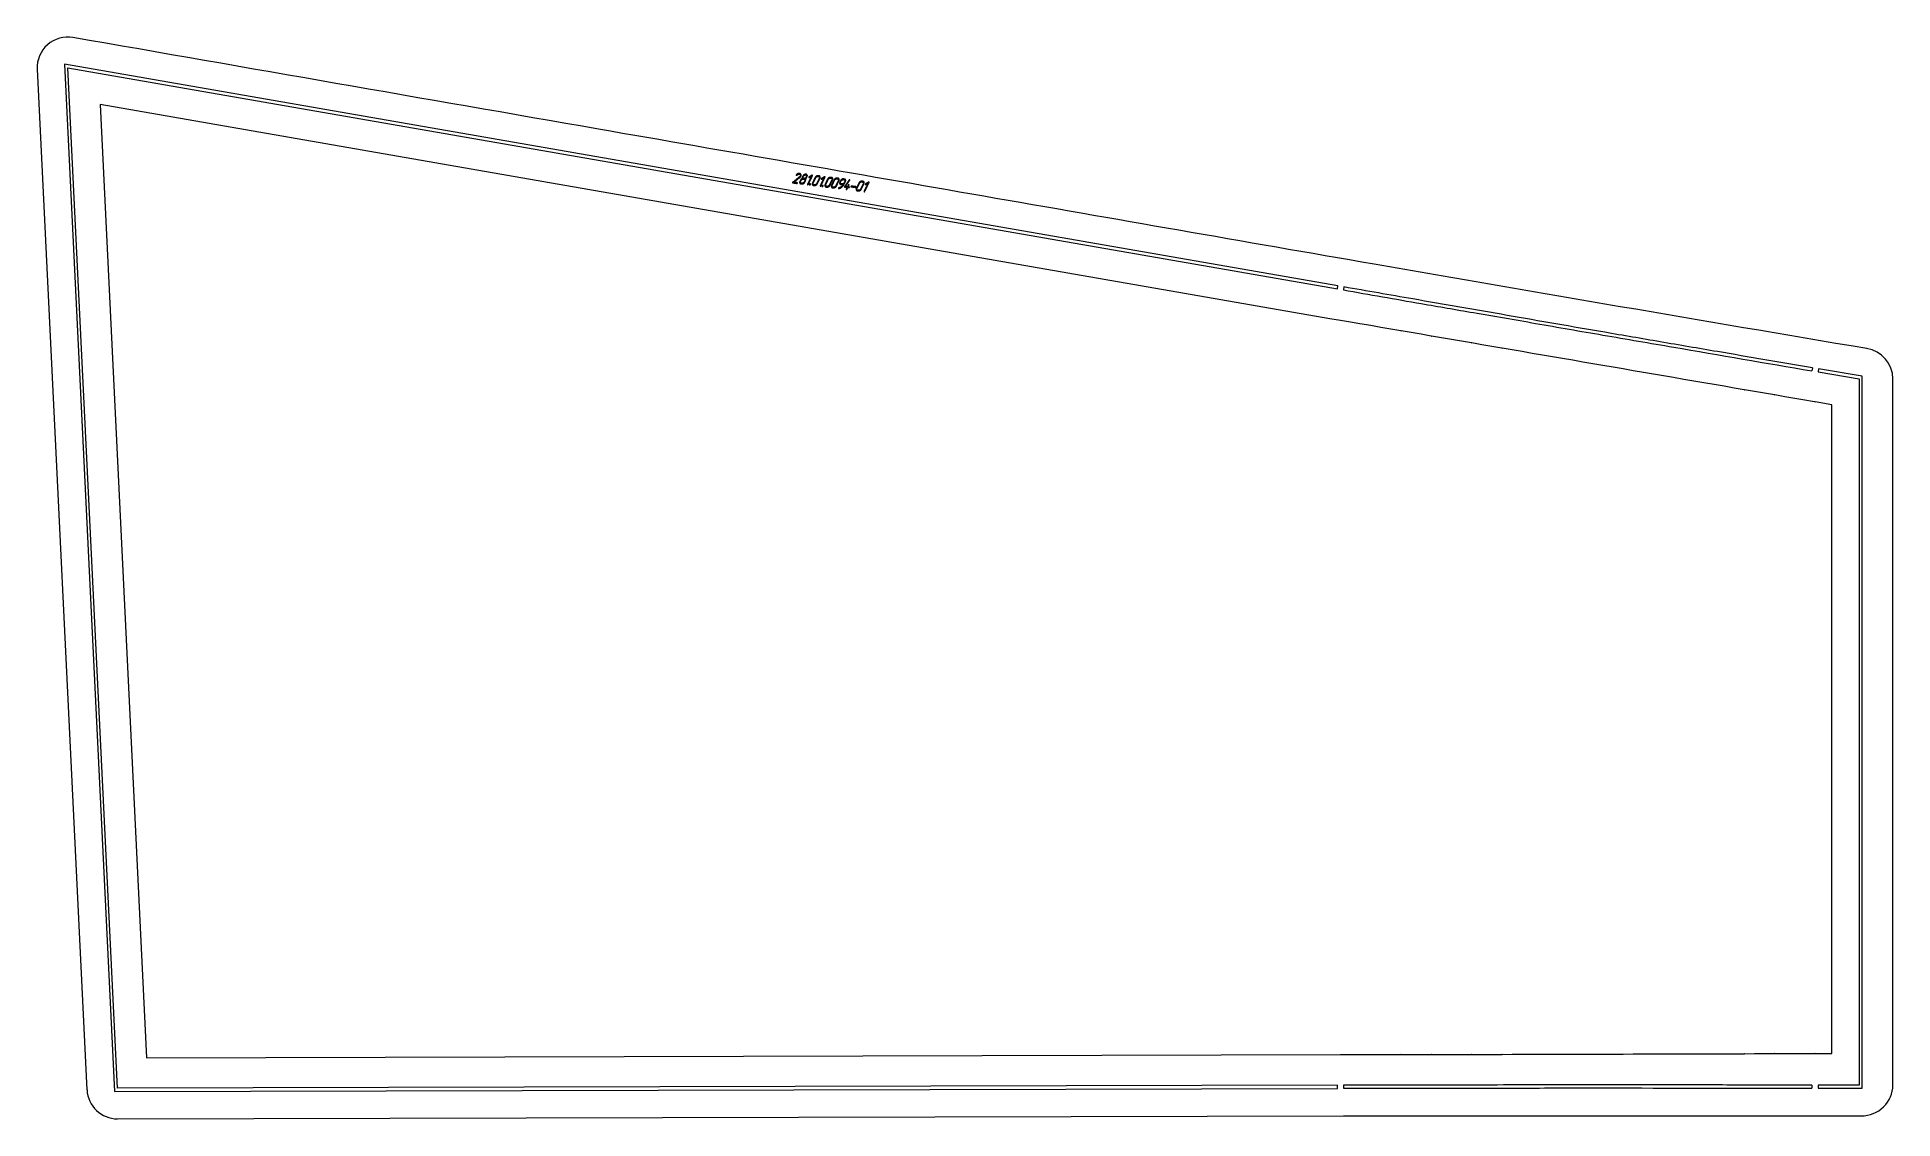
# Model space of a CAD drawing. Header units: millimetres. Extents: x -151 to 1669, y 8 to 1069.
import ezdxf

# ---------------------------------------------------------------- set-up
doc = ezdxf.new("R2010")
doc.units = ezdxf.units.MM
doc.linetypes.add('K5LT_BASIC', pattern=[0])
doc.layers.add('Engraving', color=7, linetype='Continuous')

msp = doc.modelspace()

# ---------------------------------------------------------------- linework, layer by layer
at = {"color": 143, "linetype": 'K5LT_BASIC', "lineweight": 15, "true_color": 0x33acca}
for p, q in [((-151.3, 1037.6), (-102.4, 36.4)), ((1116.5, 792.8), (-89.5, 1003)), ((-89.5, 1003), (-43.9, 67.9)), ((1126.8, 791.1), (1116.5, 792.8)), ((1136.7, 789.4), (1126.8, 791.1)), ((1126.8, 791.1), (1126.8, 791.1)), ((1145.9, 787.8), (1136.7, 789.4)), ((1136.7, 789.4), (1136.7, 789.4)), ((1145.9, 787.8), (1145.9, 787.8)), ((1156.5, 786), (1145.9, 787.8)), ((1156.5, 786), (1156.6, 786)), ((1166.4, 784.3), (1156.6, 786)), ((1166.4, 784.3), (1166.5, 784.3)), ((1176.3, 782.6), (1166.5, 784.3)), ((1176.3, 782.6), (1176.4, 782.6)), ((1186.2, 780.9), (1176.4, 782.6)), ((1186.2, 780.9), (1186.3, 780.9)), ((1196.1, 779.2), (1186.3, 780.9)), ((1196.1, 779.2), (1196.2, 779.2)), ((1206, 777.5), (1196.2, 779.2)), ((1206, 777.5), (1206.1, 777.5)), ((1215.9, 775.8), (1206.1, 777.5)), ((1215.9, 775.8), (1216, 775.8)), ((1225.8, 774.1), (1216, 775.8)), ((1225.8, 774.1), (1225.9, 774.1)), ((1235.7, 772.4), (1225.9, 774.1)), ((1235.7, 772.4), (1235.8, 772.4)), ((1245.6, 770.7), (1235.8, 772.4)), ((1245.6, 770.7), (1245.7, 770.7)), ((1255.5, 769), (1245.7, 770.7)), ((1255.5, 769), (1255.6, 769)), ((1265.4, 767.3), (1255.6, 769)), ((1265.4, 767.3), (1265.5, 767.3)), ((1275.3, 765.6), (1265.5, 767.3)), ((1275.3, 765.6), (1275.4, 765.6)), ((1285.2, 763.9), (1275.4, 765.6)), ((1285.2, 763.9), (1285.3, 763.9)), ((1295.1, 762.2), (1285.3, 763.9)), ((1295.1, 762.2), (1295.2, 762.2)), ((1305.1, 760.5), (1295.2, 762.2)), ((1315, 758.8), (1305.1, 760.5)), ((1305.1, 760.5), (1305.1, 760.5)), ((1324.9, 757.1), (1315, 758.8)), ((1315, 758.8), (1315, 758.8)), ((1324.9, 757.1), (1324.9, 757.1)), ((1334.8, 755.4), (1324.9, 757.1)), ((1334.8, 755.4), (1334.8, 755.4)), ((1344.7, 753.7), (1334.8, 755.4)), ((1354.6, 752), (1344.7, 753.7)), ((1344.7, 753.7), (1344.7, 753.7)), ((1364.5, 750.3), (1354.6, 752)), ((1354.6, 752), (1354.6, 752)), ((1374.4, 748.6), (1364.5, 750.3)), ((1364.5, 750.3), (1364.5, 750.3)), ((1374.4, 748.6), (1374.4, 748.6)), ((1384.3, 746.9), (1374.4, 748.6)), ((1394.2, 745.2), (1384.3, 746.9)), ((1384.3, 746.9), (1384.3, 746.9)), ((1404.1, 743.5), (1394.2, 745.2)), ((1394.2, 745.2), (1394.2, 745.2)), ((1404.1, 743.5), (1404.1, 743.5)), ((1414, 741.8), (1404.1, 743.5)), ((1414, 741.8), (1414, 741.8)), ((1423.9, 740.1), (1414, 741.8)), ((1423.9, 740.1), (1423.9, 740.1)), ((1433.8, 738.4), (1423.9, 740.1)), ((1433.8, 738.4), (1433.8, 738.4)), ((1443.7, 736.7), (1433.8, 738.4)), ((1443.7, 736.7), (1443.7, 736.7)), ((1453.6, 735), (1443.7, 736.7)), ((1453.6, 735), (1453.6, 735)), ((1463.5, 733.3), (1453.6, 735)), ((1463.5, 733.3), (1463.5, 733.3)), ((1473.4, 731.6), (1463.5, 733.3)), ((1483.3, 729.9), (1473.4, 731.6)), ((1473.4, 731.6), (1473.4, 731.6)), ((1493.2, 728.2), (1483.3, 729.9)), ((1483.3, 729.9), (1483.3, 729.9)), ((1493.2, 728.2), (1493.3, 728.2)), ((1503.1, 726.5), (1493.3, 728.2)), ((1668.6, 40.9), (1668.6, 733.9)), ((1503.1, 726.5), (1503.2, 726.5)), ((1513, 724.8), (1503.2, 726.5)), ((1513, 724.8), (1513.1, 724.8)), ((1522.9, 723.1), (1513.1, 724.8)), ((1522.9, 723.1), (1523, 723.1)), ((1532.8, 721.4), (1523, 723.1)), ((1532.8, 721.4), (1532.9, 721.4)), ((1542.7, 719.7), (1532.9, 721.4)), ((1542.7, 719.7), (1542.8, 719.7)), ((1552.6, 718), (1542.8, 719.7)), ((1552.6, 718), (1552.7, 718)), ((1562.5, 716.3), (1552.7, 718)), ((1562.5, 716.3), (1562.6, 716.3)), ((1572.4, 714.6), (1562.6, 716.3)), ((1572.4, 714.6), (1572.5, 714.6)), ((1582.3, 712.9), (1572.5, 714.6)), ((1582.3, 712.9), (1582.4, 712.9)), ((1589.7, 711.6), (1582.4, 712.9)), ((1592.2, 711.2), (1589.7, 711.6)), ((1592.2, 711.2), (1592.3, 711.2)), ((1608.6, 708.4), (1592.3, 711.2)), ((1608.6, 72), (1608.6, 708.4)), ((-43.9, 67.9), (1126.8, 70.9)), ((1126.8, 70.9), (1136.7, 70.9)), ((1126.8, 70.9), (1126.8, 70.9)), ((1136.7, 70.9), (1136.7, 70.9)), ((1136.7, 70.9), (1145.9, 70.9)), ((1145.9, 70.9), (1145.9, 70.9)), ((1145.9, 70.9), (1156.5, 70.9)), ((1156.6, 70.9), (1156.5, 70.9)), ((1156.6, 70.9), (1166.4, 71)), ((1166.5, 71), (1166.4, 71)), ((1166.5, 71), (1176.3, 71)), ((1176.4, 71), (1176.3, 71)), ((1176.4, 71), (1186.2, 71)), ((1186.3, 71), (1186.2, 71)), ((1186.3, 71), (1196.1, 71)), ((1196.2, 71), (1196.1, 71)), ((1196.2, 71), (1206, 71.1)), ((1206.1, 71.1), (1206, 71.1)), ((1206.1, 71.1), (1215.9, 71.1)), ((1216, 71.1), (1215.9, 71.1)), ((1216, 71.1), (1225.8, 71.1)), ((1225.9, 71.1), (1225.8, 71.1)), ((1225.9, 71.1), (1235.7, 71.1)), ((1235.8, 71.1), (1235.7, 71.1)), ((1235.8, 71.1), (1245.6, 71.1)), ((1245.7, 71.1), (1245.6, 71.1)), ((1245.7, 71.1), (1255.5, 71.2)), ((1255.6, 71.2), (1255.5, 71.2)), ((1255.6, 71.2), (1265.4, 71.2)), ((1265.5, 71.2), (1265.4, 71.2)), ((1265.5, 71.2), (1275.3, 71.2)), ((1275.4, 71.2), (1275.3, 71.2)), ((1275.4, 71.2), (1285.2, 71.2)), ((1285.3, 71.2), (1285.2, 71.2)), ((1285.3, 71.2), (1295.1, 71.3)), ((1295.2, 71.3), (1295.1, 71.3)), ((1295.2, 71.3), (1305.1, 71.3)), ((1305.1, 71.3), (1305.1, 71.3)), ((1305.1, 71.3), (1315, 71.3)), ((1315, 71.3), (1315, 71.3)), ((1315, 71.3), (1324.9, 71.3)), ((1324.9, 71.3), (1334.8, 71.4)), ((1324.9, 71.3), (1324.9, 71.3)), ((1334.8, 71.4), (1344.7, 71.4)), ((1334.8, 71.4), (1334.8, 71.4)), ((1344.7, 71.4), (1354.6, 71.4)), ((1344.7, 71.4), (1344.7, 71.4)), ((1354.6, 71.4), (1364.5, 71.4)), ((1354.6, 71.4), (1354.6, 71.4)), ((1364.5, 71.4), (1374.4, 71.5)), ((1364.5, 71.4), (1364.5, 71.4)), ((1374.4, 71.5), (1384.3, 71.5)), ((1374.4, 71.5), (1374.4, 71.5)), ((1384.3, 71.5), (1394.2, 71.5)), ((1384.3, 71.5), (1384.3, 71.5)), ((1394.2, 71.5), (1394.2, 71.5)), ((1394.2, 71.5), (1404.1, 71.5)), ((1404.1, 71.5), (1414, 71.6)), ((1404.1, 71.5), (1404.1, 71.5)), ((1414, 71.6), (1414, 71.6)), ((1414, 71.6), (1423.9, 71.6)), ((1423.9, 71.6), (1433.8, 71.6)), ((1423.9, 71.6), (1423.9, 71.6)), ((1433.8, 71.6), (1433.8, 71.6)), ((1433.8, 71.6), (1443.7, 71.6)), ((1443.7, 71.6), (1453.6, 71.7)), ((1443.7, 71.6), (1443.7, 71.6)), ((1453.6, 71.7), (1463.5, 71.7)), ((1453.6, 71.7), (1453.6, 71.7)), ((1463.5, 71.7), (1473.4, 71.7)), ((1463.5, 71.7), (1463.5, 71.7)), ((1473.4, 71.7), (1483.3, 71.7)), ((1473.4, 71.7), (1473.4, 71.7)), ((1483.3, 71.7), (1493.2, 71.8)), ((1483.3, 71.7), (1483.3, 71.7)), ((1493.3, 71.8), (1493.2, 71.8)), ((1493.3, 71.8), (1503.1, 71.8)), ((1503.2, 71.8), (1503.1, 71.8)), ((1503.2, 71.8), (1513, 71.8)), ((1513.1, 71.8), (1513, 71.8)), ((1513.1, 71.8), (1522.9, 71.8)), ((1523, 71.8), (1522.9, 71.8)), ((1523, 71.8), (1532.8, 71.9)), ((1532.9, 71.9), (1532.8, 71.9)), ((1532.9, 71.9), (1542.7, 71.9)), ((1542.8, 71.9), (1542.7, 71.9)), ((1542.8, 71.9), (1552.6, 71.9)), ((1552.7, 71.9), (1552.6, 71.9)), ((1552.7, 71.9), (1562.5, 71.9)), ((1562.6, 71.9), (1562.5, 71.9)), ((1562.6, 71.9), (1572.4, 72)), ((1572.5, 72), (1572.4, 72)), ((1572.5, 72), (1582.3, 72)), ((1582.4, 72), (1582.3, 72)), ((1582.4, 72), (1592.2, 72)), ((1592.3, 72), (1592.2, 72)), ((1592.3, 72), (1608.6, 72)), ((-72.4, 7.9), (1129.8, 10.9))]:
    msp.add_line(p, q, dxfattribs=at)
for centre, start, end in [((-121.3, 1039), 80.1131, 182.793), ((-72.4, 37.9), 182.793, 270.1422)]:
    msp.add_arc(centre, 30, start, end, dxfattribs=at)
for centre, start_param, end_param in [((1637.5, 733.9), 3.141593, 4.539831), ((1637.5, 40.9), 1.570796, 3.141593)]:
    msp.add_ellipse(centre, major_axis=(-31.1, 0), ratio=0.96594, start_param=start_param, end_param=end_param, dxfattribs=at)
for points, knots in [([(1642.9, 763.5), (1481.8, 790.7), (1193.1, 840.2), (778.7, 912.7), (353.4, 986.7), (55.7, 1038.6), (-116.1, 1068.6)], [0, 0, 0, 0, 1.647377, 2.953041, 4.241632, 6, 6, 6, 6]), ([(1129.8, 10.9), (1217.9, 10.9), (1345.2, 10.9), (1514.4, 10.9), (1595.5, 11), (1637.5, 10.9)], [0, 0, 0, 0, 2.603597, 3.758544, 5, 5, 5, 5])]:
    msp.add_open_spline(points, degree=3, knots=knots, dxfattribs=at)
at = {"layer": 'Engraving', "color": 143, "linetype": 'K5LT_BASIC', "lineweight": 15, "true_color": 0x33acca}
for p, q in [((1124.3, 825), (-124.5, 1042.6)), ((-124.5, 1042.6), (-75.3, 34.9)), ((-121.3, 1039), (1123.8, 822)), ((-72.4, 37.9), (-121.3, 1039)), ((1123.8, 822), (1124.3, 825)), ((1130.3, 823.9), (1129.8, 821)), ((1589.7, 744.7), (1589.1, 741.7)), ((1595.8, 743.7), (1595.3, 740.7)), ((1595.3, 740.7), (1635.4, 733.9)), ((1638.4, 736.5), (1595.8, 743.7)), ((1635.4, 733.9), (1635.4, 40.9)), ((1638.4, 37.9), (1638.4, 736.5)), ((-75.3, 34.9), (1123.8, 37.8)), ((1123.8, 40.8), (-72.4, 37.9)), ((1123.8, 37.8), (1123.8, 40.8)), ((1129.8, 40.9), (1129.8, 37.9)), ((1589.1, 41), (1589.1, 38)), ((1595.3, 40.9), (1595.2, 37.9)), ((1595.2, 37.9), (1638.4, 37.9)), ((1635.4, 40.9), (1595.3, 40.9))]:
    msp.add_line(p, q, dxfattribs=at)
for points, degree, knots in [([(593.9, 925.5), (591.8, 925.8), (589.7, 926.1), (589.6, 926.1), (589.5, 926.2), (589.5, 926.3), (589.5, 926.5), (589.6, 926.6), (589.7, 926.6), (593, 929.2), (596.2, 931.8), (596.4, 931.9), (596.5, 932), (596.6, 932.1), (596.7, 932.2), (596.9, 932.5), (597.1, 932.7), (597.4, 933.4), (597.1, 933.9), (596.9, 934.2), (596.6, 934.4), (596.3, 934.5), (596, 934.6), (595.5, 934.6), (595, 934.4), (594.4, 934.2), (593.8, 933.6), (593.8, 933.5), (593.6, 933.5), (593.5, 933.5), (593.4, 933.4), (593.3, 933.5), (593.2, 933.6), (593.1, 933.7), (593.2, 933.8), (593.3, 933.9), (593.3, 933.9), (594, 934.7), (594.8, 935.1), (595.6, 935.4), (596.3, 935.3), (597.3, 935.1), (597.8, 934.4), (598.3, 933.6), (597.8, 932.6), (597.6, 932.3), (597.4, 932), (597.1, 931.7), (596.7, 931.3), (593.7, 929), (590.7, 926.7), (592.5, 926.4), (594.2, 926.2), (594.4, 926.2), (594.4, 926.1), (594.5, 926), (594.4, 925.8), (594.4, 925.7), (594.2, 925.6), (594.1, 925.5), (593.9, 925.5)], 2, [0, 0, 0, 3.047826, 3.047826, 3.226196, 3.226196, 3.425035, 3.425035, 3.570989, 3.570989, 9.561221, 9.561221, 9.825724, 9.825724, 10.050668, 10.050668, 10.473601, 10.473601, 11.396415, 11.396415, 11.832946, 11.832946, 12.317549, 12.317549, 13.072233, 13.072233, 14.062635, 14.062635, 14.240973, 14.240973, 14.40613, 14.40613, 14.588981, 14.588981, 14.779051, 14.779051, 14.881829, 14.881829, 16.249197, 16.249197, 17.325971, 17.325971, 18.610175, 18.610175, 19.935785, 19.935785, 20.483021, 20.483021, 21.195978, 21.195978, 26.62229, 26.62229, 29.191003, 29.191003, 29.365522, 29.365522, 29.547183, 29.547183, 29.763638, 29.763638, 30, 30, 30]), ([(601.6, 926.7), (601.2, 925.9), (600.3, 925.4), (599.3, 924.9), (598.5, 925), (598.1, 925), (597.8, 925.1), (597, 925.2), (596.6, 925.8), (596.2, 926.5), (596.6, 927.3), (597, 928), (597.3, 928.7), (597.5, 929.2), (598.1, 929.7), (598.6, 930.1), (599.3, 930.4), (599.1, 930.7), (599.1, 931.1), (599, 931.5), (599.3, 932), (599.4, 932.4), (599.6, 932.7), (600, 933.5), (600.9, 934.1), (601.4, 934.3), (601.8, 934.4), (602, 934.5), (602.2, 934.5), (602.4, 934.5), (602.5, 934.5), (602.6, 934.5), (602.7, 934.5), (603.6, 934.4), (603.9, 933.7), (604.1, 933.4), (604.1, 933), (604, 932.8), (604, 932.6), (604, 932.5), (603.9, 932.4), (603.9, 932.3), (603.8, 932.2), (603.7, 931.8), (603.5, 931.5), (603.3, 931), (602.9, 930.6), (602.5, 930.3), (602, 930), (602.3, 929.7), (602.4, 929.2), (602.5, 928.7), (602.2, 928.1), (601.9, 927.4), (601.6, 926.7)], 2, [0, 0, 0, 1.873598, 1.873598, 3.69261, 3.69261, 4.386884, 4.386884, 5.818535, 5.818535, 7.364988, 7.364988, 8.831065, 8.831065, 10.043454, 10.043454, 11.431214, 11.431214, 12.22177, 12.22177, 13.14885, 13.14885, 13.899491, 13.899491, 15.762312, 15.762312, 16.708293, 16.708293, 17.125443, 17.125443, 17.362221, 17.362221, 17.577677, 17.577677, 19.055802, 19.055802, 19.771228, 19.771228, 20.139764, 20.139764, 20.365597, 20.365597, 20.592941, 20.592941, 21.340886, 21.340886, 22.373032, 22.373032, 23.469845, 23.469845, 24.415003, 24.415003, 25.533412, 25.533412, 27, 27, 27]), ([(600.9, 926.8), (601.2, 927.5), (601.5, 928.2), (601.8, 928.7), (601.6, 929.2), (601.4, 929.6), (600.8, 929.7), (600.4, 929.7), (600.1, 929.8), (599.5, 929.9), (598.9, 929.5), (598.3, 929.2), (598, 928.6), (597.7, 927.9), (597.3, 927.3), (597.1, 926.7), (597.3, 926.3), (597.5, 925.8), (598.1, 925.7), (598.4, 925.7), (598.8, 925.6), (599.4, 925.6), (600, 925.9), (600.6, 926.3), (600.9, 926.8)], 2, [0, 0, 0, 1.329406, 1.329406, 2.254108, 2.254108, 3.148824, 3.148824, 3.778355, 3.778355, 4.877538, 4.877538, 6.009386, 6.009386, 7.338792, 7.338792, 8.260968, 8.260968, 9.137189, 9.137189, 9.766721, 9.766721, 10.866842, 10.866842, 12, 12, 12]), ([(602.8, 931.6), (603, 931.9), (603.1, 932.3), (603.4, 932.8), (603.2, 933.3), (603, 933.7), (602.4, 933.8), (601.8, 933.9), (601.2, 933.5), (600.6, 933.2), (600.3, 932.6), (600.1, 932.3), (600, 931.9), (599.7, 931.4), (599.9, 930.9), (600.1, 930.5), (600.7, 930.4), (601.3, 930.3), (601.9, 930.7), (602.5, 931), (602.8, 931.6)], 2, [0, 0, 0, 0.718951, 0.718951, 1.697337, 1.697337, 2.634709, 2.634709, 3.797866, 3.797866, 5.000561, 5.000561, 5.719512, 5.719512, 6.697901, 6.697901, 7.635273, 7.635273, 8.789173, 8.789173, 10, 10, 10]), ([(604.9, 924.5), (604.9, 924.4), (604.7, 924.3), (604.6, 924.2), (604.4, 924.2), (604.4, 924.2), (604.2, 924.3), (604.1, 924.4), (604.2, 924.6), (606.2, 928.6), (608.1, 932.6), (607, 932), (605.9, 931.3), (605.7, 931.2), (605.6, 931.2), (605.4, 931.3), (605.4, 931.4), (605.3, 931.5), (605.4, 931.6), (605.4, 931.7), (605.6, 931.9), (607.2, 932.7), (608.7, 933.6), (608.8, 933.7), (609, 933.7), (609.1, 933.7), (609.2, 933.6), (609.3, 933.5), (609.2, 933.3), (607.1, 928.9), (604.9, 924.5)], 2, [0, 0, 0, 0.181151, 0.181151, 0.343934, 0.343934, 0.472146, 0.472146, 0.625059, 0.625059, 5.39951, 5.39951, 6.773407, 6.773407, 6.936544, 6.936544, 7.074093, 7.074093, 7.217588, 7.217588, 7.383484, 7.383484, 9.302301, 9.302301, 9.462957, 9.462957, 9.596849, 9.596849, 9.739807, 9.739807, 15, 15, 15]), ([(613.9, 925.2), (613.5, 924.4), (612.6, 923.8), (611.7, 923.3), (610.8, 923.4), (610.5, 923.5), (610.1, 923.5), (609.3, 923.6), (608.9, 924.3), (608.6, 925), (609, 925.8), (610.3, 928.5), (611.6, 931.2), (612, 932), (612.9, 932.6), (613.8, 933.1), (614.7, 933), (615, 932.9), (615.4, 932.9), (616.3, 932.8), (616.6, 932.1), (616.9, 931.4), (616.5, 930.6), (615.2, 927.9), (613.9, 925.2)], 2, [0, 0, 0, 0.846521, 0.846521, 1.674424, 1.674424, 1.989042, 1.989042, 2.637777, 2.637777, 3.338641, 3.338641, 5.996422, 5.996422, 6.83575, 6.83575, 7.667338, 7.667338, 7.981955, 7.981955, 8.645972, 8.645972, 9.342219, 9.342219, 12, 12, 12]), ([(613.2, 925.3), (614.5, 928), (615.8, 930.7), (616.1, 931.2), (615.9, 931.7), (615.6, 932.1), (615.1, 932.2), (614.7, 932.3), (614.4, 932.3), (613.8, 932.4), (613.2, 932), (612.6, 931.7), (612.3, 931.1), (611, 928.4), (609.7, 925.7), (609.4, 925.2), (609.6, 924.7), (609.9, 924.3), (610.4, 924.2), (610.8, 924.2), (611.1, 924.1), (611.7, 924), (612.3, 924.4), (612.9, 924.7), (613.2, 925.3)], 2, [0, 0, 0, 3.194824, 3.194824, 3.749556, 3.749556, 4.284872, 4.284872, 4.662943, 4.662943, 5.32312, 5.32312, 6.003067, 6.003067, 9.197891, 9.197891, 9.751896, 9.751896, 10.278148, 10.278148, 10.656218, 10.656218, 11.310094, 11.310094, 12, 12, 12]), ([(617.3, 923), (617.2, 922.8), (617.1, 922.7), (616.9, 922.7), (616.8, 922.7), (616.7, 922.7), (616.5, 922.8), (616.5, 922.9), (616.6, 923.1), (618.5, 927.1), (620.4, 931), (619.3, 930.4), (618.2, 929.8), (618.1, 929.7), (617.9, 929.7), (617.8, 929.7), (617.7, 929.8), (617.7, 930), (617.7, 930.1), (617.8, 930.2), (618, 930.3), (619.5, 931.2), (621, 932.1), (621.2, 932.2), (621.3, 932.1), (621.5, 932.1), (621.5, 932), (621.6, 931.9), (621.5, 931.8), (619.4, 927.4), (617.3, 923)], 2, [0, 0, 0, 0.181151, 0.181151, 0.343934, 0.343934, 0.472146, 0.472146, 0.625059, 0.625059, 5.39951, 5.39951, 6.773407, 6.773407, 6.936544, 6.936544, 7.074093, 7.074093, 7.217588, 7.217588, 7.383484, 7.383484, 9.302301, 9.302301, 9.462957, 9.462957, 9.596849, 9.596849, 9.739807, 9.739807, 15, 15, 15]), ([(626.3, 923.7), (625.9, 922.8), (624.9, 922.3), (624, 921.8), (623.1, 921.9), (622.8, 921.9), (622.4, 922), (621.6, 922.1), (621.3, 922.8), (620.9, 923.4), (621.3, 924.3), (622.6, 927), (623.9, 929.7), (624.3, 930.5), (625.2, 931), (626.1, 931.6), (627, 931.4), (627.4, 931.4), (627.7, 931.4), (628.6, 931.3), (628.9, 930.6), (629.3, 929.9), (628.9, 929.1), (627.6, 926.4), (626.3, 923.7)], 2, [0, 0, 0, 0.846521, 0.846521, 1.674424, 1.674424, 1.989042, 1.989042, 2.637777, 2.637777, 3.338641, 3.338641, 5.996422, 5.996422, 6.83575, 6.83575, 7.667338, 7.667338, 7.981955, 7.981955, 8.645972, 8.645972, 9.342219, 9.342219, 12, 12, 12]), ([(625.5, 923.8), (626.9, 926.5), (628.2, 929.2), (628.4, 929.7), (628.2, 930.2), (628, 930.6), (627.4, 930.7), (627.1, 930.7), (626.7, 930.8), (626.1, 930.8), (625.5, 930.5), (624.9, 930.2), (624.6, 929.6), (623.3, 926.9), (622, 924.2), (621.8, 923.6), (622, 923.2), (622.2, 922.7), (622.8, 922.7), (623.1, 922.6), (623.5, 922.6), (624, 922.5), (624.7, 922.8), (625.3, 923.2), (625.5, 923.8)], 2, [0, 0, 0, 3.194824, 3.194824, 3.749556, 3.749556, 4.284872, 4.284872, 4.662943, 4.662943, 5.32312, 5.32312, 6.003067, 6.003067, 9.197891, 9.197891, 9.751896, 9.751896, 10.278148, 10.278148, 10.656218, 10.656218, 11.310094, 11.310094, 12, 12, 12]), ([(632.6, 922.9), (632.2, 922.1), (631.2, 921.5), (630.3, 921), (629.5, 921.1), (629.1, 921.2), (628.7, 921.2), (627.9, 921.3), (627.6, 922), (627.2, 922.6), (627.6, 923.5), (628.9, 926.2), (630.2, 928.9), (630.6, 929.7), (631.5, 930.2), (632.4, 930.8), (633.3, 930.7), (633.7, 930.6), (634, 930.6), (634.9, 930.5), (635.2, 929.8), (635.6, 929.1), (635.2, 928.3), (633.9, 925.6), (632.6, 922.9)], 2, [0, 0, 0, 0.846521, 0.846521, 1.674424, 1.674424, 1.989042, 1.989042, 2.637777, 2.637777, 3.338641, 3.338641, 5.996422, 5.996422, 6.83575, 6.83575, 7.667338, 7.667338, 7.981955, 7.981955, 8.645972, 8.645972, 9.342219, 9.342219, 12, 12, 12]), ([(631.8, 923), (633.2, 925.7), (634.5, 928.4), (634.7, 928.9), (634.5, 929.4), (634.3, 929.8), (633.7, 929.9), (633.4, 929.9), (633, 930), (632.4, 930.1), (631.8, 929.7), (631.2, 929.4), (630.9, 928.8), (629.6, 926.1), (628.3, 923.4), (628.1, 922.9), (628.3, 922.4), (628.5, 922), (629.1, 921.9), (629.4, 921.8), (629.8, 921.8), (630.3, 921.7), (631, 922.1), (631.6, 922.4), (631.8, 923)], 2, [0, 0, 0, 3.194824, 3.194824, 3.749556, 3.749556, 4.284872, 4.284872, 4.662943, 4.662943, 5.32312, 5.32312, 6.003067, 6.003067, 9.197891, 9.197891, 9.751896, 9.751896, 10.278148, 10.278148, 10.656218, 10.656218, 11.310094, 11.310094, 12, 12, 12]), ([(640, 924.5), (639.3, 923.1), (638, 922), (636.6, 920.8), (634.8, 920.5), (634.7, 920.5), (634.7, 920.5), (634.6, 920.5), (634.5, 920.6), (634.4, 920.7), (634.5, 920.9), (634.6, 921), (634.6, 921), (634.7, 921.1), (634.9, 921.1), (635.2, 921.2), (635.6, 921.3), (635.8, 921.4), (635.9, 921.5), (636, 921.5), (636.1, 921.5), (636.2, 921.6), (636.3, 921.6), (636.9, 921.9), (637.6, 922.4), (638, 922.8), (638.5, 923.3), (638.9, 923.8), (639.1, 924.2), (638.1, 924.3), (637, 924.5), (636.1, 924.6), (635.8, 925.3), (635.5, 925.9), (635.9, 926.8), (636.2, 927.4), (636.5, 928.1), (636.9, 928.9), (637.8, 929.5), (638.7, 930), (639.6, 929.9), (640, 929.8), (640.3, 929.8), (641.2, 929.7), (641.6, 929), (641.7, 928.7), (641.7, 928.3), (641.7, 928.1), (641.6, 927.9), (641.6, 927.8), (641.6, 927.7), (641.5, 927.6), (641.5, 927.5), (640.7, 926), (640, 924.5)], 2, [0, 0, 0, 2.807507, 2.807507, 5.913564, 5.913564, 6.05442, 6.05442, 6.259278, 6.259278, 6.494523, 6.494523, 6.687638, 6.687638, 6.924469, 6.924469, 7.56531, 7.56531, 7.888816, 7.888816, 8.003287, 8.003287, 8.231529, 8.231529, 9.568825, 9.568825, 10.648527, 10.648527, 11.625559, 11.625559, 13.478825, 13.478825, 14.797677, 14.797677, 16.171112, 16.171112, 17.480995, 17.480995, 19.136522, 19.136522, 20.778986, 20.778986, 21.400757, 21.400757, 22.713575, 22.713575, 23.351986, 23.351986, 23.681096, 23.681096, 23.88282, 23.88282, 24.085832, 24.085832, 27, 27, 27]), ([(639.5, 924.9), (640.1, 926.2), (640.8, 927.6), (641, 928.2), (640.8, 928.6), (640.6, 929), (640, 929.1), (639.7, 929.2), (639.3, 929.2), (638.7, 929.3), (638.1, 928.9), (637.5, 928.6), (637.2, 928), (636.9, 927.4), (636.6, 926.7), (636.3, 926.1), (636.5, 925.7), (636.8, 925.2), (637.3, 925.2), (638.4, 925), (639.5, 924.9)], 2, [0, 0, 0, 2.152195, 2.152195, 2.900647, 2.900647, 3.624477, 3.624477, 4.133732, 4.133732, 5.023797, 5.023797, 5.940898, 5.940898, 7.016995, 7.016995, 7.763386, 7.763386, 8.472264, 8.472264, 10, 10, 10]), ([(644.1, 922.2), (644.6, 922.1), (645.1, 922), (645.3, 922), (645.3, 921.9), (645.4, 921.8), (645.3, 921.7), (645.3, 921.5), (645.1, 921.4), (645, 921.3), (644.8, 921.4), (644.3, 921.4), (643.7, 921.5), (643.3, 920.7), (642.9, 919.8), (642.8, 919.6), (642.7, 919.6), (642.6, 919.5), (642.4, 919.5), (642.3, 919.5), (642.2, 919.6), (642.1, 919.7), (642.2, 919.9), (642.6, 920.7), (643, 921.6), (641.8, 921.7), (640.6, 921.9), (640.4, 921.9), (640.4, 922), (640.3, 922.1), (640.4, 922.3), (640.4, 922.3), (640.4, 922.3), (642.8, 925.6), (645.1, 928.9), (645.2, 929), (645.3, 929.1), (645.4, 929.1), (645.6, 929.1), (645.7, 929.1), (645.8, 929), (645.8, 928.9), (645.8, 928.8), (645.7, 928.7), (645.7, 928.7), (643.5, 925.6), (641.3, 922.5), (642.3, 922.4), (643.4, 922.3), (643.8, 923.1), (644.2, 924), (644.2, 924.1), (644.4, 924.2), (644.6, 924.3), (644.7, 924.2), (644.8, 924.2), (644.9, 924.1), (645, 924), (644.9, 923.9), (644.5, 923), (644.1, 922.2)], 2, [0, 0, 0, 0.919271, 0.919271, 1.127707, 1.127707, 1.344577, 1.344577, 1.602992, 1.602992, 1.885279, 1.885279, 2.80455, 2.80455, 4.412203, 4.412203, 4.700056, 4.700056, 4.958613, 4.958613, 5.162261, 5.162261, 5.405251, 5.405251, 7.012904, 7.012904, 9.140618, 9.140618, 9.358167, 9.358167, 9.5736, 9.5736, 9.652851, 9.652851, 16.566261, 16.566261, 16.816195, 16.816195, 17.03414, 17.03414, 17.246724, 17.246724, 17.473684, 17.473684, 17.546543, 17.546543, 24.044603, 24.044603, 25.801161, 25.801161, 27.41337, 27.41337, 27.672909, 27.672909, 27.947247, 27.947247, 28.150404, 28.150404, 28.387791, 28.387791, 30, 30, 30]), ([(606.8, 925), (607, 925), (607.1, 924.8), (607.2, 924.6), (607.1, 924.4), (607, 924.3), (606.8, 924.1), (606.6, 924), (606.3, 924), (606.1, 924), (606, 924.2), (605.9, 924.4), (606, 924.6), (606.1, 924.7), (606.3, 924.9), (606.6, 925), (606.8, 925)], 2, [0, 0, 0, 0.855828, 0.855828, 1.74556, 1.74556, 2.805969, 2.805969, 3.96496, 3.96496, 4.876932, 4.876932, 5.801755, 5.801755, 6.76801, 6.76801, 8, 8, 8]), ([(619.2, 923.5), (619.3, 923.5), (619.4, 923.3), (619.5, 923.1), (619.4, 922.9), (619.4, 922.7), (619.1, 922.6), (618.9, 922.4), (618.7, 922.5), (618.4, 922.5), (618.3, 922.7), (618.3, 922.8), (618.4, 923), (618.4, 923.1), (618.7, 923.3), (618.9, 923.5), (619.2, 923.5)], 2, [0, 0, 0, 0.855828, 0.855828, 1.74556, 1.74556, 2.805969, 2.805969, 3.96496, 3.96496, 4.876932, 4.876932, 5.801755, 5.801755, 6.76801, 6.76801, 8, 8, 8]), ([(651.2, 921.6), (649.1, 921.9), (647, 922.2), (646.8, 922.2), (646.8, 922.3), (646.8, 922.4), (646.8, 922.5), (646.9, 922.6), (647, 922.7), (647.2, 922.9), (647.3, 922.8), (649.5, 922.6), (651.6, 922.3), (651.7, 922.3), (651.8, 922.2), (651.8, 922.1), (651.8, 921.9), (651.7, 921.8), (651.6, 921.7), (651.4, 921.6), (651.2, 921.6)], 2, [0, 0, 0, 3.94619, 3.94619, 4.18756, 4.18756, 4.430856, 4.430856, 4.683549, 4.683549, 5.009861, 5.009861, 8.956051, 8.956051, 9.181245, 9.181245, 9.415662, 9.415662, 9.694987, 9.694987, 10, 10, 10]), ([(657, 919.9), (656.6, 919), (655.7, 918.5), (654.8, 918), (653.9, 918.1), (653.5, 918.1), (653.2, 918.2), (652.4, 918.3), (652, 918.9), (651.6, 919.6), (652, 920.5), (653.3, 923.2), (654.6, 925.9), (655, 926.7), (655.9, 927.2), (656.9, 927.7), (657.7, 927.6), (658.1, 927.6), (658.5, 927.5), (659.3, 927.4), (659.7, 926.8), (660, 926.1), (659.6, 925.3), (658.3, 922.6), (657, 919.9)], 2, [0, 0, 0, 0.846521, 0.846521, 1.674424, 1.674424, 1.989042, 1.989042, 2.637777, 2.637777, 3.338641, 3.338641, 5.996422, 5.996422, 6.83575, 6.83575, 7.667338, 7.667338, 7.981955, 7.981955, 8.645972, 8.645972, 9.342219, 9.342219, 12, 12, 12]), ([(656.3, 919.9), (657.6, 922.6), (658.9, 925.3), (659.2, 925.9), (658.9, 926.3), (658.7, 926.8), (658.1, 926.9), (657.8, 926.9), (657.4, 927), (656.8, 927), (656.2, 926.7), (655.6, 926.3), (655.4, 925.8), (654, 923.1), (652.7, 920.4), (652.5, 919.8), (652.7, 919.4), (652.9, 918.9), (653.5, 918.9), (653.8, 918.8), (654.2, 918.8), (654.8, 918.7), (655.4, 919), (656, 919.4), (656.3, 919.9)], 2, [0, 0, 0, 3.194824, 3.194824, 3.749556, 3.749556, 4.284872, 4.284872, 4.662943, 4.662943, 5.32312, 5.32312, 6.003067, 6.003067, 9.197891, 9.197891, 9.751896, 9.751896, 10.278148, 10.278148, 10.656218, 10.656218, 11.310094, 11.310094, 12, 12, 12]), ([(660.3, 917.6), (660.3, 917.5), (660.1, 917.4), (660, 917.3), (659.8, 917.3), (659.8, 917.4), (659.6, 917.5), (659.5, 917.6), (659.6, 917.7), (661.6, 921.7), (663.5, 925.7), (662.4, 925.1), (661.3, 924.4), (661.1, 924.3), (661, 924.4), (660.8, 924.4), (660.8, 924.5), (660.7, 924.6), (660.8, 924.8), (660.8, 924.8), (661, 925), (662.6, 925.9), (664.1, 926.7), (664.2, 926.8), (664.4, 926.8), (664.5, 926.8), (664.6, 926.7), (664.7, 926.6), (664.6, 926.4), (662.5, 922), (660.3, 917.6)], 2, [0, 0, 0, 0.181151, 0.181151, 0.343934, 0.343934, 0.472146, 0.472146, 0.625059, 0.625059, 5.39951, 5.39951, 6.773407, 6.773407, 6.936544, 6.936544, 7.074093, 7.074093, 7.217588, 7.217588, 7.383484, 7.383484, 9.302301, 9.302301, 9.462957, 9.462957, 9.596849, 9.596849, 9.739807, 9.739807, 15, 15, 15]), ([(1129.8, 821), (1155.2, 816.5), (1197.7, 809.1), (1260.5, 798.2), (1319.9, 788), (1385.4, 776.5), (1475.7, 761.2), (1543.9, 749.2), (1589.1, 741.7)], 3, [0, 0, 0, 0, 1.328388, 2.219543, 3.283182, 4.432716, 5.640233, 8, 8, 8, 8]), ([(1589.7, 744.7), (1558.6, 749.9), (1508.9, 758.4), (1441, 770), (1388.2, 779.1), (1338.1, 787.7), (1290.8, 796), (1244, 804.1), (1190.7, 813.4), (1152.8, 820), (1130.3, 823.9)], 3, [0, 0, 0, 0, 2.026801, 3.248159, 4.433625, 5.475851, 6.518168, 7.524463, 8.53336, 10, 10, 10, 10]), ([(1589.1, 41), (1568.2, 41), (1525.2, 41.1), (1450.3, 41.2), (1364.5, 41.2), (1254.4, 41.1), (1176.1, 41), (1129.8, 40.9)], 3, [0, 0, 0, 0, 0.958534, 1.964613, 3.423195, 4.88201, 7, 7, 7, 7]), ([(1129.8, 37.9), (1169.5, 38), (1235.3, 38.1), (1329.1, 38.2), (1442.5, 38.2), (1529.8, 38.1), (1589.1, 38)], 3, [0, 0, 0, 0, 1.556677, 2.576819, 3.676262, 6, 6, 6, 6])]:
    msp.add_open_spline(points, degree=degree, knots=knots, dxfattribs=at)

doc.saveas('drawing.dxf')
